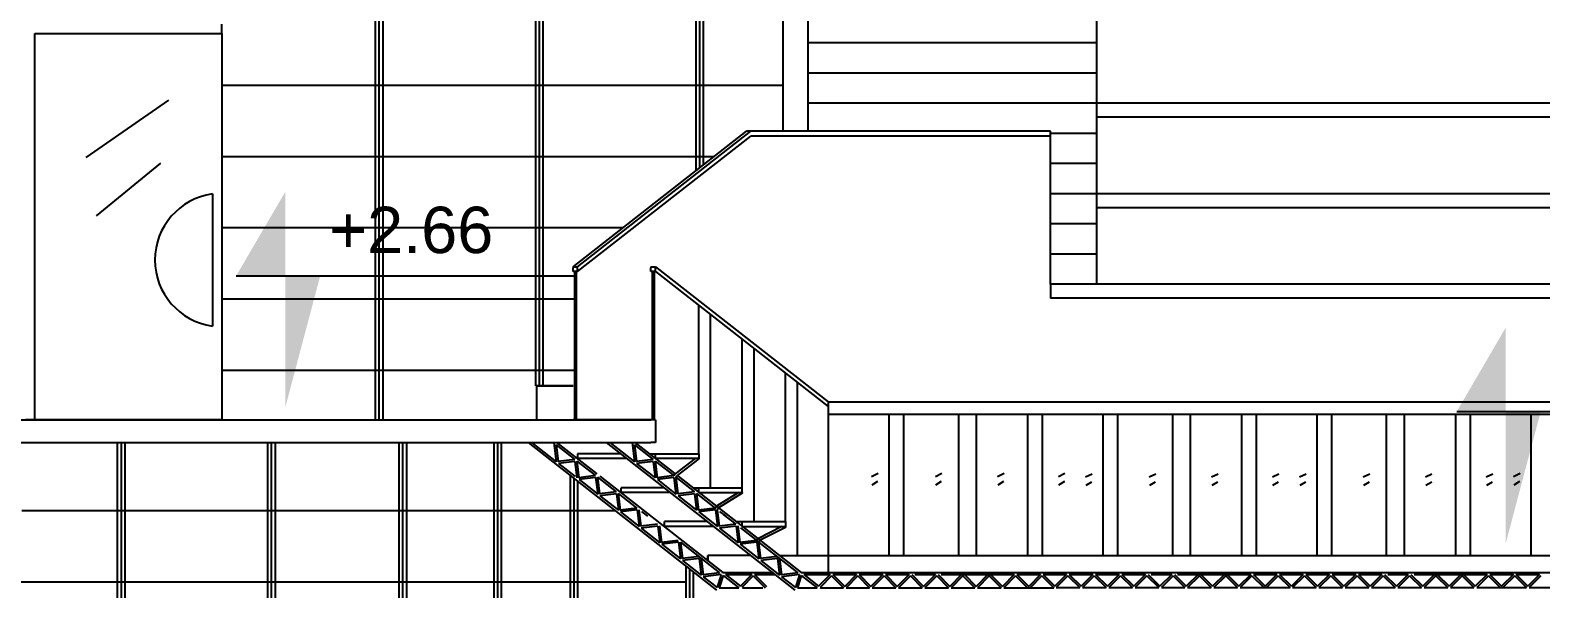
# Model space of a CAD drawing. Extents: x -30 to 1202, y 231 to 898.
# Drawn here: x 105.36 to 153.41, y 616.76 to 634.55 of the extents above; entities that cross this region are included whole.
import ezdxf

# ---------------------------------------------------------------- set-up
doc = ezdxf.new("R2010")
doc.units = 0
doc.header["$LTSCALE"] = 0.04
doc.layers.add('0.1', color=1, linetype='CONTINUOUS')
doc.layers.add('0.2', color=2, linetype='CONTINUOUS')
doc.styles.add('STYLE2', font='arial.ttf')

msp = doc.modelspace()

# ---------------------------------------------------------------- hatches: boundary and pattern name
at = {"layer": '0.2'}
h = msp.add_hatch(color=256, dxfattribs=at)
h.paths.add_polyline_path([(111.911, 626.722), (113.473, 626.722), (113.473, 629.399)])
h.paths.add_polyline_path([(113.473, 622.532), (114.585, 626.722), (113.473, 626.722)])
h = msp.add_hatch(color=256, dxfattribs=at)
h.paths.add_polyline_path([(150.738, 622.402), (152.299, 622.402), (152.299, 625.079)])
h.paths.add_polyline_path([(152.299, 618.212), (153.411, 622.402), (152.299, 622.402)])

# ---------------------------------------------------------------- linework, layer by layer
at = {"layer": '0.1'}
for p, q in [((116.343, 622.14), (116.343, 659.995)), ((116.463, 622.14), (116.463, 659.995)), ((116.583, 622.14), (116.583, 659.995)), ((121.443, 623.22), (121.443, 659.995)), ((121.563, 623.22), (121.563, 659.995)), ((121.683, 623.22), (121.683, 659.995)), ((126.543, 630.078), (126.543, 659.995)), ((126.663, 630.172), (126.663, 659.995)), ((126.783, 630.266), (126.783, 659.995)), ((111.454, 632.797), (129.302, 632.797)), ((111.454, 630.529), (127.12, 630.529)), ((111.454, 628.262), (124.222, 628.262)), ((125.145, 626.864), (125.145, 622.14)), ((125.212, 626.864), (125.212, 622.14)), ((111.454, 625.994), (122.675, 625.994)), ((126.628, 621.06), (126.628, 625.784)), ((127.005, 619.98), (127.005, 625.489)), ((128.008, 619.98), (128.008, 624.704)), ((128.385, 618.9), (128.385, 624.409)), ((111.454, 623.726), (122.675, 623.726)), ((129.388, 618.9), (129.388, 623.624)), ((129.765, 617.82), (129.765, 623.329)), ((130.747, 622.713), (130.747, 617.837)), ((132.676, 622.32), (132.676, 617.82)), ((133.142, 622.32), (133.142, 617.82)), ((134.888, 622.32), (134.888, 617.82)), ((135.457, 622.32), (135.457, 617.82)), ((137.087, 622.32), (137.087, 617.82)), ((137.553, 622.32), (137.553, 617.82)), ((139.482, 622.303), (139.482, 617.803)), ((139.948, 622.303), (139.948, 617.803)), ((141.694, 622.303), (141.694, 617.803)), ((142.263, 622.303), (142.263, 617.803)), ((143.893, 622.303), (143.893, 617.803)), ((144.359, 622.303), (144.359, 617.803)), ((146.288, 622.303), (146.288, 617.803)), ((146.754, 622.303), (146.754, 617.803)), ((148.5, 622.303), (148.5, 617.803)), ((149.069, 622.303), (149.069, 617.803)), ((150.699, 622.303), (150.699, 617.803)), ((151.165, 622.303), (151.165, 617.803)), ((153.094, 622.32), (153.094, 617.82)), ((132.128, 620.339), (132.337, 620.443)), ((134.154, 620.339), (134.362, 620.443)), ((136.133, 620.339), (136.341, 620.443)), ((138.069, 620.339), (138.277, 620.443)), ((138.934, 620.322), (139.143, 620.427)), ((140.96, 620.322), (141.169, 620.427)), ((142.939, 620.322), (143.147, 620.427)), ((144.875, 620.322), (145.083, 620.427)), ((145.74, 620.322), (145.949, 620.427)), ((147.766, 620.322), (147.975, 620.427)), ((149.745, 620.322), (149.953, 620.427)), ((151.681, 620.322), (151.889, 620.427)), ((152.547, 620.339), (152.755, 620.443)), ((132.144, 620.075), (132.329, 620.187)), ((134.17, 620.075), (134.354, 620.187)), ((136.149, 620.075), (136.333, 620.187)), ((138.085, 620.075), (138.269, 620.187)), ((138.95, 620.058), (139.135, 620.17)), ((140.976, 620.058), (141.16, 620.17)), ((142.955, 620.058), (143.139, 620.17)), ((144.891, 620.058), (145.075, 620.17)), ((145.757, 620.058), (145.941, 620.17)), ((147.782, 620.058), (147.967, 620.17)), ((149.761, 620.058), (149.945, 620.17)), ((151.697, 620.058), (151.881, 620.17)), ((152.563, 620.075), (152.747, 620.187))]:
    msp.add_line(p, q, dxfattribs=at)
at = {"layer": '0.2'}
for p, q in [((129.302, 642.111), (129.302, 631.329)), ((130.093, 642.111), (130.093, 631.329)), ((139.285, 637.532), (139.285, 626.46)), ((105.51, 622.14), (105.51, 634.44)), ((105.51, 634.44), (111.454, 634.44)), ((111.454, 634.44), (111.454, 634.74)), ((111.454, 634.44), (111.454, 622.14)), ((139.285, 634.14), (130.093, 634.14)), ((139.285, 633.18), (130.093, 633.18)), ((107.14, 630.497), (109.768, 632.32)), ((141.773, 632.22), (130.093, 632.22)), ((196.662, 632.22), (139.285, 632.22)), ((196.662, 631.772), (139.285, 631.772)), ((122.63, 627.016), (128.142, 631.329)), ((122.775, 627.016), (128.286, 631.329)), ((122.775, 626.864), (128.286, 631.177)), ((137.82, 631.329), (128.142, 631.329)), ((137.82, 631.177), (128.286, 631.177)), ((137.82, 626.46), (137.82, 631.329)), ((139.285, 631.26), (137.82, 631.26)), ((138.66, 631.26), (138.66, 631.26)), ((107.469, 628.638), (109.512, 630.315)), ((139.285, 630.3), (137.82, 630.3)), ((111.154, 629.333), (111.154, 625.126)), ((139.285, 629.34), (137.82, 629.34)), ((216.666, 629.34), (139.285, 629.34)), ((216.666, 628.892), (139.285, 628.892)), ((139.285, 628.38), (137.82, 628.38)), ((139.285, 627.42), (137.82, 627.42)), ((111.911, 626.722), (122.675, 626.722)), ((122.63, 627.016), (122.775, 627.016)), ((122.63, 627.016), (122.63, 626.977)), ((122.63, 627.016), (122.775, 627.016)), ((122.63, 626.864), (122.63, 626.977)), ((122.775, 626.864), (122.63, 626.864)), ((122.675, 626.864), (122.675, 622.14)), ((122.731, 626.864), (122.731, 622.14)), ((122.775, 626.864), (122.775, 627.016)), ((125.103, 627.016), (125.103, 626.977)), ((125.103, 627.016), (125.248, 627.016)), ((125.103, 626.864), (125.103, 626.977)), ((125.248, 626.864), (125.103, 626.864)), ((125.248, 627.016), (130.747, 622.713)), ((125.248, 626.864), (125.248, 627.016)), ((125.248, 626.864), (130.747, 622.561)), ((139.285, 626.46), (137.82, 626.46)), ((137.82, 626.46), (137.82, 626.012)), ((216.666, 626.46), (139.285, 626.46)), ((139.285, 626.012), (137.82, 626.012)), ((216.666, 626.012), (139.285, 626.012)), ((121.467, 623.22), (121.467, 622.14)), ((122.63, 623.22), (121.467, 623.22)), ((130.747, 622.713), (362.522, 622.713)), ((130.747, 622.32), (362.522, 622.32)), ((150.738, 622.402), (167.087, 622.402)), ((-1.17, 622.14), (125.103, 622.14)), ((111.454, 622.14), (105.21, 622.14)), ((125.248, 622.14), (122.63, 622.14)), ((125.248, 622.14), (125.248, 621.42)), ((-1.17, 621.42), (125.103, 621.42)), ((108.142, 608.34), (108.142, 621.42)), ((108.262, 608.34), (108.262, 621.42)), ((108.382, 608.34), (108.382, 621.42)), ((112.918, 614.722), (112.918, 621.42)), ((113.038, 614.722), (113.038, 621.42)), ((113.158, 614.722), (113.158, 621.42)), ((117.099, 614.722), (117.099, 621.42)), ((117.219, 614.722), (117.219, 621.42)), ((117.339, 614.722), (117.339, 621.42)), ((120.115, 614.722), (120.115, 621.42)), ((120.235, 614.722), (120.235, 621.42)), ((120.355, 614.722), (120.355, 621.42)), ((121.197, 621.42), (127.194, 616.724)), ((121.312, 621.42), (122.095, 620.808)), ((122.02, 621.42), (122.095, 620.808)), ((122.09, 621.342), (122.682, 620.879)), ((122.09, 621.342), (122.154, 620.815)), ((122.106, 621.42), (123.384, 620.42)), ((122.106, 621.42), (123.384, 620.42)), ((123.687, 621.42), (129.685, 616.724)), ((123.803, 621.42), (124.585, 620.808)), ((124.51, 621.42), (124.585, 620.808)), ((124.58, 621.342), (125.172, 620.879)), ((124.58, 621.342), (124.645, 620.815)), ((124.596, 621.42), (125.875, 620.42)), ((124.596, 621.42), (125.875, 620.42)), ((125.248, 621.42), (125.103, 621.42)), ((122.682, 620.879), (122.154, 620.815)), ((122.775, 621.06), (122.775, 620.91)), ((124.147, 621.06), (122.775, 621.06)), ((122.775, 621.06), (122.775, 620.895)), ((124.339, 620.91), (122.775, 620.91)), ((125.172, 620.879), (124.645, 620.815)), ((125.056, 621.06), (126.628, 621.06)), ((125.248, 620.91), (125.248, 621.06)), ((126.628, 620.91), (125.248, 620.91)), ((126.513, 620.91), (125.875, 620.42)), ((126.628, 620.895), (125.941, 620.367)), ((126.628, 621.06), (126.628, 620.895)), ((122.689, 620.82), (122.162, 620.755)), ((122.162, 620.755), (122.695, 620.338)), ((122.689, 620.82), (122.753, 620.292)), ((122.749, 620.827), (122.813, 620.299)), ((122.749, 620.827), (123.34, 620.364)), ((125.179, 620.82), (124.652, 620.755)), ((124.652, 620.755), (125.186, 620.338)), ((125.179, 620.82), (125.244, 620.292)), ((125.239, 620.827), (125.303, 620.299)), ((125.239, 620.827), (125.831, 620.364)), ((125.831, 620.364), (125.875, 620.42)), ((122.545, 605.757), (122.545, 620.364)), ((122.665, 605.753), (122.665, 620.27)), ((122.785, 605.748), (122.785, 620.176)), ((123.34, 620.364), (122.813, 620.299)), ((123.348, 620.304), (122.82, 620.24)), ((122.82, 620.24), (123.412, 619.777)), ((123.348, 620.304), (123.412, 619.777)), ((123.407, 620.311), (123.999, 619.848)), ((123.407, 620.311), (123.472, 619.784)), ((123.48, 620.344), (127.396, 617.28)), ((125.526, 619.98), (124.155, 619.98)), ((124.155, 619.83), (124.155, 619.98)), ((125.186, 620.338), (125.244, 620.292)), ((125.831, 620.364), (125.303, 620.299)), ((125.838, 620.304), (125.311, 620.24)), ((125.311, 620.24), (125.902, 619.777)), ((125.838, 620.304), (125.902, 619.777)), ((125.898, 620.311), (125.941, 620.367)), ((125.898, 620.311), (126.489, 619.848)), ((125.898, 620.311), (125.962, 619.784)), ((125.941, 620.367), (125.971, 620.344)), ((125.941, 620.367), (125.971, 620.344)), ((125.971, 620.344), (129.886, 617.28)), ((126.436, 619.98), (128.008, 619.98)), ((126.628, 619.83), (126.628, 619.98)), ((128.008, 619.83), (128.008, 619.98)), ((123.999, 619.848), (123.472, 619.784)), ((124.006, 619.789), (123.479, 619.724)), ((123.479, 619.724), (124.071, 619.261)), ((124.006, 619.789), (124.071, 619.261)), ((124.066, 619.796), (124.13, 619.269)), ((124.066, 619.796), (124.658, 619.333)), ((125.718, 619.83), (124.155, 619.83)), ((126.489, 619.848), (125.962, 619.784)), ((126.497, 619.789), (125.969, 619.724)), ((125.969, 619.724), (126.561, 619.261)), ((126.497, 619.789), (126.561, 619.261)), ((126.556, 619.796), (126.621, 619.269)), ((126.556, 619.796), (127.148, 619.333)), ((126.628, 619.83), (128.008, 619.83)), ((127.896, 619.83), (127.192, 619.389)), ((128.008, 619.806), (127.259, 619.336)), ((128.008, 619.83), (128.008, 619.806)), ((105.09, 619.257), (123.959, 619.257)), ((124.658, 619.333), (124.13, 619.269)), ((124.665, 619.273), (124.137, 619.209)), ((124.137, 619.209), (124.729, 618.746)), ((124.665, 619.273), (124.729, 618.746)), ((124.725, 619.281), (124.789, 618.753)), ((124.802, 619.22), (124.993, 619.07)), ((127.148, 619.333), (126.621, 619.269)), ((127.155, 619.273), (126.628, 619.209)), ((126.628, 619.209), (127.22, 618.746)), ((127.148, 619.333), (127.192, 619.389)), ((127.155, 619.273), (127.22, 618.746)), ((127.215, 619.281), (127.259, 619.336)), ((127.215, 619.281), (127.279, 618.753)), ((127.292, 619.22), (127.484, 619.07)), ((127.407, 619.13), (127.807, 618.817)), ((125.316, 618.817), (124.789, 618.753)), ((125.324, 618.758), (124.796, 618.694)), ((124.796, 618.694), (125.388, 618.23)), ((125.324, 618.758), (125.388, 618.23)), ((125.383, 618.765), (125.447, 618.238)), ((126.906, 618.9), (125.535, 618.9)), ((125.535, 618.75), (125.535, 618.9)), ((127.097, 618.75), (125.535, 618.75)), ((127.807, 618.817), (127.279, 618.753)), ((127.814, 618.758), (127.286, 618.694)), ((127.286, 618.694), (127.878, 618.23)), ((127.814, 618.758), (127.878, 618.23)), ((127.816, 618.9), (129.388, 618.9)), ((127.873, 618.765), (127.938, 618.238)), ((127.951, 618.705), (128.542, 618.242)), ((128.008, 618.75), (128.008, 618.9)), ((128.008, 618.75), (129.388, 618.75)), ((129.272, 618.75), (128.509, 618.358)), ((129.388, 618.718), (128.576, 618.306)), ((129.388, 618.9), (129.388, 618.718)), ((125.975, 618.302), (125.447, 618.238)), ((125.982, 618.242), (125.455, 618.178)), ((125.455, 618.178), (126.046, 617.715)), ((125.982, 618.242), (126.046, 617.715)), ((126.042, 618.25), (126.106, 617.722)), ((126.042, 618.25), (127.292, 617.271)), ((128.465, 618.302), (127.938, 618.238)), ((128.472, 618.242), (127.945, 618.178)), ((127.945, 618.178), (128.537, 617.715)), ((128.465, 618.302), (128.509, 618.358)), ((128.472, 618.242), (128.537, 617.715)), ((128.532, 618.25), (128.576, 618.306)), ((128.532, 618.25), (128.596, 617.722)), ((128.532, 618.25), (129.782, 617.271)), ((126.633, 617.787), (126.106, 617.722)), ((126.641, 617.727), (126.113, 617.663)), ((126.113, 617.663), (126.705, 617.2)), ((126.641, 617.727), (126.705, 617.2)), ((126.7, 617.734), (126.765, 617.207)), ((128.285, 617.82), (126.915, 617.82)), ((126.915, 617.67), (126.915, 617.82)), ((126.915, 617.82), (126.915, 617.656)), ((129.124, 617.787), (128.596, 617.722)), ((129.131, 617.727), (128.604, 617.663)), ((128.604, 617.663), (129.195, 617.2)), ((129.131, 617.727), (129.195, 617.2)), ((129.191, 617.734), (129.255, 617.207)), ((130.747, 617.837), (130.747, 617.28)), ((126.223, 605.621), (126.223, 617.484)), ((126.343, 605.616), (126.343, 617.39)), ((126.463, 605.612), (126.463, 617.296)), ((127.292, 617.271), (126.765, 617.207)), ((127.345, 617.217), (126.772, 617.147)), ((126.772, 617.147), (127.217, 616.799)), ((127.345, 617.217), (127.217, 616.799)), ((127.399, 617.188), (127.279, 616.795)), ((127.399, 617.188), (127.901, 616.795)), ((128.986, 617.271), (127.407, 617.271)), ((127.482, 617.213), (128.319, 617.213)), ((127.482, 617.213), (127.951, 616.845)), ((128.319, 617.213), (127.951, 616.845)), ((128.361, 617.171), (127.999, 616.808)), ((128.361, 617.171), (128.737, 616.795)), ((128.404, 617.213), (128.779, 616.837)), ((128.404, 617.213), (129.06, 617.213)), ((129.782, 617.271), (129.255, 617.207)), ((129.836, 617.217), (129.262, 617.147)), ((129.262, 617.147), (129.707, 616.799)), ((129.836, 617.217), (129.707, 616.799)), ((129.889, 617.188), (129.769, 616.795)), ((129.889, 617.188), (130.391, 616.795)), ((129.972, 617.213), (130.809, 617.213)), ((129.972, 617.213), (130.442, 616.845)), ((130.809, 617.213), (130.442, 616.845)), ((130.852, 617.171), (130.489, 616.808)), ((130.852, 617.171), (131.227, 616.795)), ((130.894, 617.213), (131.27, 616.837)), ((130.894, 617.213), (131.645, 617.213)), ((131.645, 617.213), (131.27, 616.837)), ((131.688, 617.171), (131.312, 616.795)), ((131.688, 617.171), (132.064, 616.795)), ((131.73, 617.213), (132.482, 617.213)), ((131.73, 617.213), (132.106, 616.837)), ((132.482, 617.213), (132.106, 616.837)), ((132.524, 617.171), (132.148, 616.795)), ((132.524, 617.171), (132.9, 616.795)), ((132.567, 617.213), (132.942, 616.837)), ((132.567, 617.213), (133.318, 617.213)), ((133.318, 617.213), (132.942, 616.837)), ((133.361, 617.171), (132.985, 616.795)), ((133.361, 617.171), (133.736, 616.795)), ((133.403, 617.213), (133.779, 616.837)), ((133.501, 617.213), (133.744, 617.213)), ((133.646, 617.213), (134.154, 617.213)), ((134.154, 617.213), (133.779, 616.837)), ((134.197, 617.171), (133.821, 616.795)), ((134.197, 617.171), (134.573, 616.795)), ((134.239, 617.213), (134.615, 616.837)), ((134.337, 617.213), (135.089, 617.213)), ((134.991, 617.213), (134.615, 616.837)), ((135.033, 617.171), (134.657, 616.795)), ((135.033, 617.171), (135.409, 616.795)), ((135.076, 617.213), (135.451, 616.837)), ((135.076, 617.213), (136.663, 617.213)), ((135.827, 617.213), (135.451, 616.837)), ((135.869, 617.171), (135.494, 616.795)), ((135.869, 617.171), (136.245, 616.795)), ((135.912, 617.213), (136.288, 616.837)), ((136.663, 617.213), (136.288, 616.837)), ((136.706, 617.171), (136.33, 616.795)), ((136.706, 617.171), (137.081, 616.795)), ((136.748, 617.213), (137.124, 616.837)), ((136.748, 617.213), (137.5, 617.213)), ((137.5, 617.213), (137.124, 616.837)), ((137.542, 617.171), (137.166, 616.795)), ((137.542, 617.171), (137.918, 616.795)), ((137.579, 617.218), (138.331, 617.218)), ((137.584, 617.213), (137.955, 616.842)), ((138.331, 617.218), (137.955, 616.842)), ((138.373, 617.176), (137.997, 616.8)), ((138.373, 617.176), (138.749, 616.8)), ((138.416, 617.218), (138.791, 616.842)), ((138.416, 617.218), (139.167, 617.218)), ((139.167, 617.218), (138.791, 616.842)), ((139.21, 617.176), (138.834, 616.8)), ((139.21, 617.176), (139.585, 616.8)), ((139.252, 617.218), (140.003, 617.218)), ((139.252, 617.218), (139.628, 616.842)), ((140.003, 617.218), (139.628, 616.842)), ((140.046, 617.176), (139.67, 616.8)), ((140.046, 617.176), (140.422, 616.8)), ((140.088, 617.218), (140.464, 616.842)), ((140.088, 617.218), (140.84, 617.218)), ((140.84, 617.218), (140.464, 616.842)), ((140.882, 617.176), (140.506, 616.8)), ((140.882, 617.176), (141.258, 616.8)), ((140.925, 617.218), (141.3, 616.842)), ((141.023, 617.218), (141.266, 617.218)), ((141.168, 617.218), (141.676, 617.218)), ((141.676, 617.218), (141.3, 616.842)), ((141.718, 617.176), (141.343, 616.8)), ((141.718, 617.176), (142.094, 616.8)), ((141.761, 617.218), (142.137, 616.842)), ((141.859, 617.218), (142.61, 617.218)), ((142.512, 617.218), (142.137, 616.842)), ((142.555, 617.176), (142.179, 616.8)), ((142.555, 617.176), (142.93, 616.8)), ((142.597, 617.218), (142.973, 616.842)), ((142.597, 617.218), (144.185, 617.218)), ((143.349, 617.218), (142.973, 616.842)), ((143.391, 617.176), (143.015, 616.8)), ((143.391, 617.176), (143.767, 616.8)), ((143.433, 617.218), (143.809, 616.842)), ((144.185, 617.218), (143.809, 616.842)), ((144.227, 617.176), (143.852, 616.8)), ((144.227, 617.176), (144.603, 616.8)), ((144.27, 617.218), (144.646, 616.842)), ((144.27, 617.218), (145.021, 617.218)), ((145.021, 617.218), (144.646, 616.842)), ((145.064, 617.176), (144.688, 616.8)), ((145.064, 617.176), (145.439, 616.8)), ((145.101, 617.218), (145.853, 617.218)), ((145.106, 617.218), (145.479, 616.845)), ((145.853, 617.218), (145.479, 616.845)), ((145.895, 617.176), (145.519, 616.8)), ((145.895, 617.176), (146.271, 616.8)), ((145.938, 617.218), (146.313, 616.842)), ((145.938, 617.218), (146.689, 617.218)), ((146.689, 617.218), (146.313, 616.842)), ((146.731, 617.176), (146.356, 616.8)), ((146.731, 617.176), (147.107, 616.8)), ((146.774, 617.218), (147.525, 617.218)), ((146.774, 617.218), (147.15, 616.842)), ((147.525, 617.218), (147.15, 616.842)), ((147.568, 617.176), (147.192, 616.8)), ((147.568, 617.176), (147.943, 616.8)), ((147.61, 617.218), (147.986, 616.842)), ((147.61, 617.218), (148.362, 617.218)), ((148.362, 617.218), (147.986, 616.842)), ((148.404, 617.176), (148.028, 616.8)), ((148.404, 617.176), (148.78, 616.8)), ((148.446, 617.218), (148.822, 616.842)), ((148.544, 617.218), (148.788, 617.218)), ((148.903, 617.218), (148.673, 617.218)), ((148.69, 617.218), (149.198, 617.218)), ((149.198, 617.218), (148.822, 616.842)), ((149.24, 617.176), (148.865, 616.8)), ((149.24, 617.176), (149.616, 616.8)), ((149.283, 617.218), (149.659, 616.842)), ((149.381, 617.218), (150.132, 617.218)), ((150.034, 617.218), (149.659, 616.842)), ((150.077, 617.176), (149.701, 616.8)), ((150.077, 617.176), (150.452, 616.8)), ((150.119, 617.218), (150.495, 616.842)), ((150.119, 617.218), (151.707, 617.218)), ((150.871, 617.218), (150.495, 616.842)), ((150.913, 617.176), (150.537, 616.8)), ((150.913, 617.176), (151.289, 616.8)), ((150.955, 617.218), (151.331, 616.842)), ((151.707, 617.218), (151.331, 616.842)), ((151.749, 617.176), (151.374, 616.8)), ((151.749, 617.176), (152.125, 616.8)), ((151.792, 617.218), (152.167, 616.842)), ((151.792, 617.218), (152.543, 617.218)), ((152.543, 617.218), (152.167, 616.842)), ((152.586, 617.176), (152.21, 616.8)), ((152.586, 617.176), (152.961, 616.8)), ((152.623, 617.218), (153.374, 617.218)), ((152.628, 617.218), (153.001, 616.845)), ((153.374, 617.218), (153.001, 616.845)), ((153.417, 617.176), (153.041, 616.8)), ((104.97, 616.989), (126.223, 616.989)), ((127.279, 616.795), (127.901, 616.795)), ((128.016, 616.795), (128.663, 616.795)), ((129.769, 616.795), (130.391, 616.795)), ((130.489, 616.808), (130.506, 616.795)), ((130.506, 616.795), (131.154, 616.795)), ((131.154, 616.795), (131.227, 616.795)), ((131.312, 616.795), (132.064, 616.795)), ((132.148, 616.795), (132.9, 616.795)), ((132.985, 616.795), (133.736, 616.795)), ((133.821, 616.795), (134.573, 616.795)), ((134.657, 616.795), (135.409, 616.795)), ((135.494, 616.795), (136.245, 616.795)), ((136.33, 616.795), (137.918, 616.795)), ((137.997, 616.8), (138.675, 616.8)), ((138.675, 616.8), (138.749, 616.8)), ((138.834, 616.8), (139.585, 616.8)), ((139.67, 616.8), (140.422, 616.8)), ((140.506, 616.8), (141.258, 616.8)), ((141.343, 616.8), (142.094, 616.8)), ((142.179, 616.8), (142.93, 616.8)), ((143.015, 616.8), (143.767, 616.8)), ((143.852, 616.8), (145.439, 616.8)), ((145.519, 616.8), (146.197, 616.8)), ((146.197, 616.8), (146.271, 616.8)), ((146.356, 616.8), (147.107, 616.8)), ((147.192, 616.8), (147.943, 616.8)), ((148.028, 616.8), (148.78, 616.8)), ((148.865, 616.8), (149.616, 616.8)), ((149.701, 616.8), (150.452, 616.8)), ((150.537, 616.8), (151.289, 616.8)), ((151.374, 616.8), (152.961, 616.8)), ((152.959, 616.803), (152.956, 616.8)), ((153.041, 616.8), (153.719, 616.8))]:
    msp.add_line(p, q, dxfattribs=at)
for points in [[(121.467, 623.22), (122.63, 623.22)], [(129.196, 617.82), (369.592, 617.82)], [(127.396, 617.28), (128.974, 617.28)], [(129.886, 617.28), (369.592, 617.28)], [(136.649, 617.213), (136.657, 617.219)], [(144.171, 617.218), (144.179, 617.224)], [(151.692, 617.218), (151.701, 617.224)]]:
    msp.add_lwpolyline(points, dxfattribs=at)
msp.add_arc((111.454, 627.23), 2.125, 98.1154, 261.8846, dxfattribs=at)

# ---------------------------------------------------------------- texts
at = {"layer": '0.1', "style": 'STYLE2'}
msp.add_text('+2.66', height=1.4758, dxfattribs=at).set_placement((114.874, 627.45))

doc.saveas('drawing.dxf')
